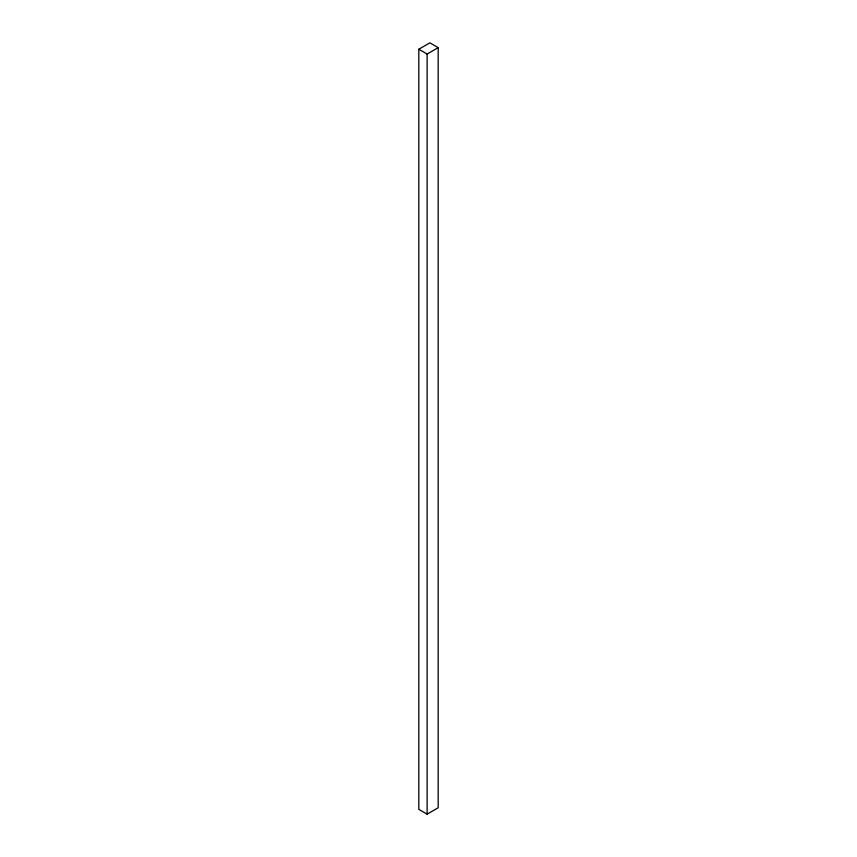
<?xml version="1.0" encoding="UTF-8"?>
<svg xmlns="http://www.w3.org/2000/svg" width="857" height="857" viewBox="0 0 857 857"><rect width="100%" height="100%" fill="white"/><g stroke="black" fill="none" stroke-linecap="round" stroke-linejoin="round"><path stroke-width="1.29" d="M418.816 49.235L429.882 42.85L438.184 47.638L438.184 807.765L427.118 814.15L418.816 809.362L418.816 49.235L427.118 54.023L438.184 47.638M427.118 54.023L427.118 814.15"/></g></svg>
